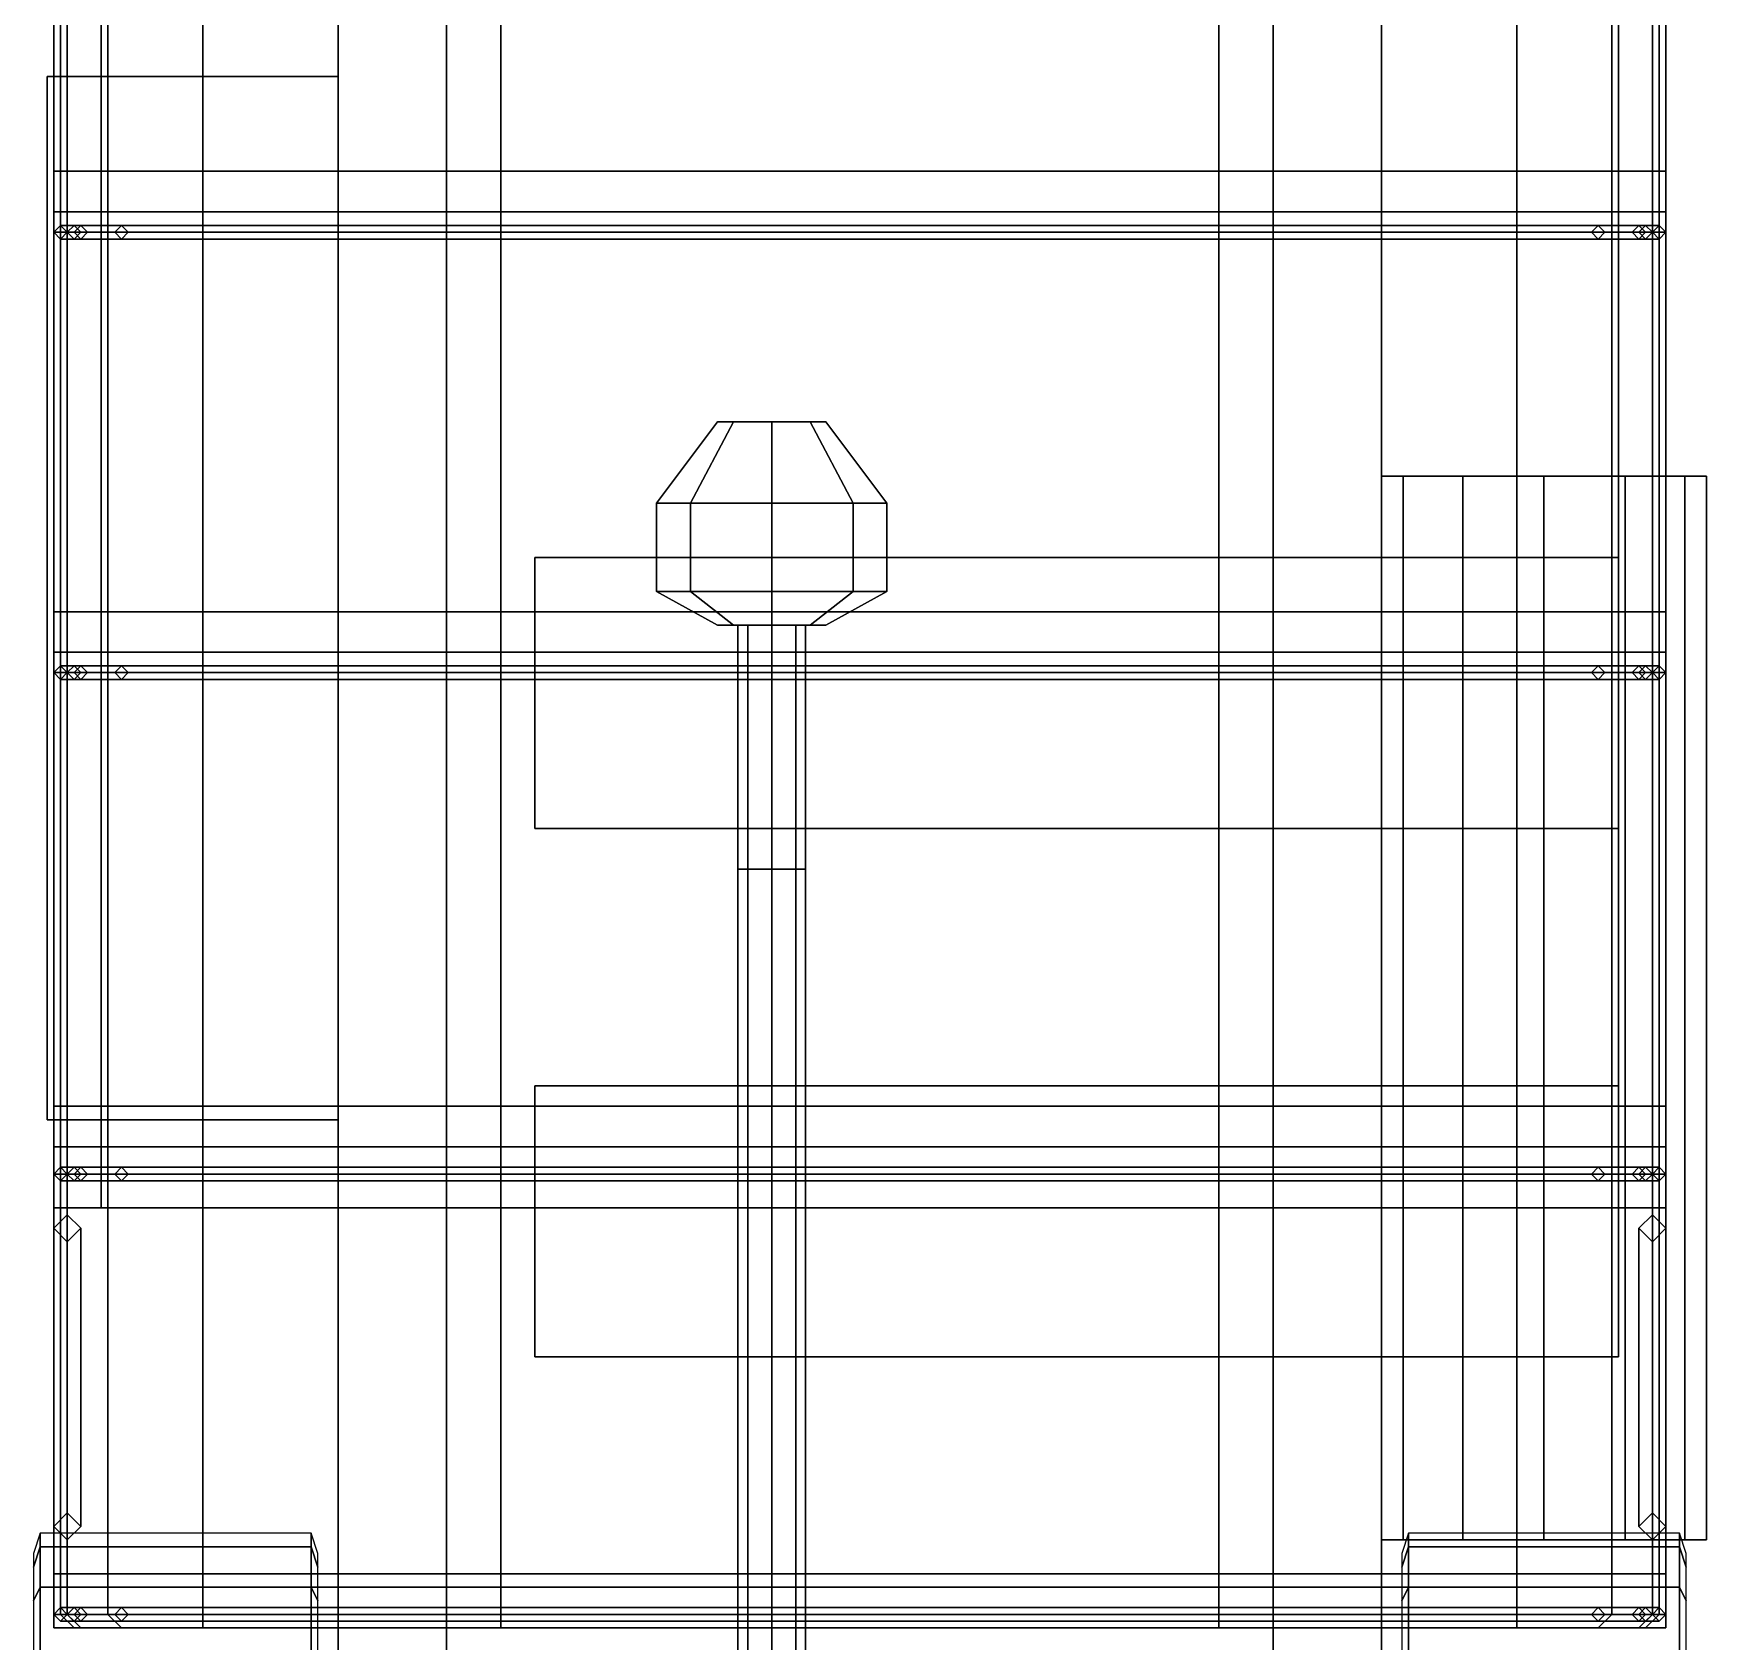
# Model space of a CAD drawing. Header units: millimetres. Extents: x -1.3 to 1.3, y -3 to 15.8.
# Drawn here: x -1.22 to 1.25, y -1.3 to 1.073 of the extents above; entities that cross this region are included whole.
import ezdxf

# ---------------------------------------------------------------- set-up
doc = ezdxf.new("R2010")
doc.units = ezdxf.units.MM
for name, color, linetype in [('cargo_bay', 6, 'Continuous'), ('fenders', 6, 'Continuous'), ('frame', 5, 'Continuous'), ('tent', 3, 'Continuous')]:
    doc.layers.add(name, color=color, linetype=linetype)

msp = doc.modelspace()

# ---------------------------------------------------------------- linework, layer by layer
at = {"layer": 'cargo_bay'}
for points in [[(-1.19, -0.66, 1.64), (-1.19, 3.3, 1.56), (-1.19, -1.28, 1.56), (-1.19, -1.2, 1.64)], [(-1.19, -1.28, 1.56), (-1.19, 3.3, 1.56), (1.19, 3.3, 1.56), (1.19, -1.28, 1.56)], [(-1.19, -0.66, 1.64), (-1.19, -0.66, 2.45), (-1.19, 3.3, 2.45), (-1.19, 3.3, 1.56)], [(-1.12, 3.23, 2.45), (-1.19, 3.3, 2.45), (-1.19, -0.66, 2.45), (-1.12, -0.66, 2.45)], [(1.19, 3.3, 2.45), (1.12, 3.23, 2.45), (1.12, -0.66, 2.45), (1.19, -0.66, 2.45)], [(1.19, -1.28, 1.56), (1.19, 3.3, 1.56), (1.19, -0.66, 1.64), (1.19, -1.2, 1.64)], [(1.19, 3.3, 1.56), (1.19, 3.3, 2.45), (1.19, -0.66, 2.45), (1.19, -0.66, 1.64)], [(1.12, -0.66, 1.64), (1.12, 3.23, 1.64), (-1.12, 3.23, 1.64), (-1.12, -0.66, 1.64)], [(-1.12, 3.23, 1.64), (-1.12, 3.23, 2.45), (-1.12, -0.66, 2.45), (-1.12, -0.66, 1.64)], [(1.12, -0.66, 1.64), (1.12, -0.66, 2.45), (1.12, 3.23, 2.45), (1.12, 3.23, 1.64)], [(-1.18, 0.79, 2.45), (-1.19, 0.78, 2.45), (-1.17, 0.78, 3.05), (-1.16, 0.79, 3.05)], [(-1.19, 0.78, 2.45), (-1.18, 0.77, 2.45), (-1.16, 0.77, 3.05), (-1.17, 0.78, 3.05)], [(-1.17, 0.78, 2.45), (-1.18, 0.79, 2.45), (-1.16, 0.79, 3.05), (-1.15, 0.78, 3.05)], [(-1.18, 0.77, 2.45), (-1.17, 0.78, 2.45), (-1.15, 0.78, 3.05), (-1.16, 0.77, 3.05)], [(-1.16, 0.79, 3.05), (-1.17, 0.78, 3.05), (-1.16, 0.78, 3.19), (-1.15, 0.79, 3.19)], [(-1.17, 0.78, 3.05), (-1.16, 0.77, 3.05), (-1.15, 0.77, 3.19), (-1.16, 0.78, 3.19)], [(-1.15, 0.79, 3.19), (-1.16, 0.78, 3.19), (-1.1, 0.78, 3.31), (-1.09, 0.79, 3.3)], [(-1.15, 0.78, 3.05), (-1.16, 0.79, 3.05), (-1.15, 0.79, 3.19), (-1.14, 0.78, 3.19)], [(-1.16, 0.78, 3.19), (-1.15, 0.77, 3.19), (-1.09, 0.77, 3.3), (-1.1, 0.78, 3.31)], [(-1.16, 0.77, 3.05), (-1.15, 0.78, 3.05), (-1.14, 0.78, 3.19), (-1.15, 0.77, 3.19)], [(-1.14, 0.78, 3.19), (-1.15, 0.79, 3.19), (-1.09, 0.79, 3.3), (-1.08, 0.78, 3.29)], [(-1.15, 0.77, 3.19), (-1.14, 0.78, 3.19), (-1.08, 0.78, 3.29), (-1.09, 0.77, 3.3)], [(-1.09, 0.79, 3.3), (-1.1, 0.78, 3.31), (-0.97, 0.78, 3.36), (-0.97, 0.79, 3.35)], [(-1.1, 0.78, 3.31), (-1.09, 0.77, 3.3), (-0.97, 0.77, 3.35), (-0.97, 0.78, 3.36)], [(-1.08, 0.78, 3.29), (-1.09, 0.79, 3.3), (-0.97, 0.79, 3.35), (-0.97, 0.78, 3.34)], [(-1.09, 0.77, 3.3), (-1.08, 0.78, 3.29), (-0.97, 0.78, 3.34), (-0.97, 0.77, 3.35)], [(-0.97, 0.79, 3.35), (-0.97, 0.78, 3.36), (-0.53, 0.78, 3.38), (-0.53, 0.79, 3.37)], [(-0.97, 0.78, 3.34), (-0.97, 0.79, 3.35), (-0.53, 0.79, 3.37), (-0.53, 0.78, 3.36)], [(-0.97, 0.78, 3.36), (-0.97, 0.77, 3.35), (-0.53, 0.77, 3.37), (-0.53, 0.78, 3.38)], [(-0.97, 0.77, 3.35), (-0.97, 0.78, 3.34), (-0.53, 0.78, 3.36), (-0.53, 0.77, 3.37)], [(0.53, 0.78, 3.38), (0.53, 0.79, 3.37), (-0.53, 0.79, 3.37), (-0.53, 0.78, 3.38)], [(0.53, 0.79, 3.37), (0.53, 0.78, 3.36), (-0.53, 0.78, 3.36), (-0.53, 0.79, 3.37)], [(0.53, 0.77, 3.37), (0.53, 0.78, 3.38), (-0.53, 0.78, 3.38), (-0.53, 0.77, 3.37)], [(0.53, 0.78, 3.36), (0.53, 0.77, 3.37), (-0.53, 0.77, 3.37), (-0.53, 0.78, 3.36)], [(0.97, 0.78, 3.36), (0.97, 0.79, 3.35), (0.53, 0.79, 3.37), (0.53, 0.78, 3.38)], [(0.97, 0.79, 3.35), (0.97, 0.78, 3.34), (0.53, 0.78, 3.36), (0.53, 0.79, 3.37)], [(0.97, 0.77, 3.35), (0.97, 0.78, 3.36), (0.53, 0.78, 3.38), (0.53, 0.77, 3.37)], [(0.97, 0.78, 3.34), (0.97, 0.77, 3.35), (0.53, 0.77, 3.37), (0.53, 0.78, 3.36)], [(1.1, 0.78, 3.31), (1.09, 0.79, 3.3), (0.97, 0.79, 3.35), (0.97, 0.78, 3.36)], [(1.09, 0.79, 3.3), (1.08, 0.78, 3.29), (0.97, 0.78, 3.34), (0.97, 0.79, 3.35)], [(1.09, 0.77, 3.3), (1.1, 0.78, 3.31), (0.97, 0.78, 3.36), (0.97, 0.77, 3.35)], [(1.08, 0.78, 3.29), (1.09, 0.77, 3.3), (0.97, 0.77, 3.35), (0.97, 0.78, 3.34)], [(1.15, 0.79, 3.19), (1.14, 0.78, 3.19), (1.08, 0.78, 3.29), (1.09, 0.79, 3.3)], [(1.14, 0.78, 3.19), (1.15, 0.77, 3.19), (1.09, 0.77, 3.3), (1.08, 0.78, 3.29)], [(1.16, 0.78, 3.19), (1.15, 0.79, 3.19), (1.09, 0.79, 3.3), (1.1, 0.78, 3.31)], [(1.15, 0.77, 3.19), (1.16, 0.78, 3.19), (1.1, 0.78, 3.31), (1.09, 0.77, 3.3)], [(1.16, 0.79, 3.05), (1.15, 0.78, 3.05), (1.14, 0.78, 3.19), (1.15, 0.79, 3.19)], [(1.15, 0.78, 3.05), (1.16, 0.77, 3.05), (1.15, 0.77, 3.19), (1.14, 0.78, 3.19)], [(1.18, 0.79, 2.45), (1.17, 0.78, 2.45), (1.15, 0.78, 3.05), (1.16, 0.79, 3.05)], [(1.17, 0.78, 3.05), (1.16, 0.79, 3.05), (1.15, 0.79, 3.19), (1.16, 0.78, 3.19)], [(1.17, 0.78, 2.45), (1.18, 0.77, 2.45), (1.16, 0.77, 3.05), (1.15, 0.78, 3.05)], [(1.16, 0.77, 3.05), (1.17, 0.78, 3.05), (1.16, 0.78, 3.19), (1.15, 0.77, 3.19)], [(1.19, 0.78, 2.45), (1.18, 0.79, 2.45), (1.16, 0.79, 3.05), (1.17, 0.78, 3.05)], [(1.18, 0.77, 2.45), (1.19, 0.78, 2.45), (1.17, 0.78, 3.05), (1.16, 0.77, 3.05)], [(-0.48, 0.3, 2.2), (-0.48, 0.3, 1.64), (-0.48, -0.1, 1.64), (-0.48, -0.1, 2.2)], [(1.12, 0.3, 2.2), (1.12, 0.3, 1.64), (-0.48, 0.3, 1.64), (-0.48, 0.3, 2.2)], [(1.12, -0.1, 2.2), (1.12, 0.3, 2.2), (-0.48, 0.3, 2.2), (-0.48, -0.1, 2.2)], [(-1.18, 0.14, 2.45), (-1.19, 0.13, 2.45), (-1.17, 0.13, 3.05), (-1.16, 0.14, 3.05)], [(-1.19, 0.13, 2.45), (-1.18, 0.12, 2.45), (-1.16, 0.12, 3.05), (-1.17, 0.13, 3.05)], [(-1.17, 0.13, 2.45), (-1.18, 0.14, 2.45), (-1.16, 0.14, 3.05), (-1.15, 0.13, 3.05)], [(-1.18, 0.12, 2.45), (-1.17, 0.13, 2.45), (-1.15, 0.13, 3.05), (-1.16, 0.12, 3.05)], [(-1.16, 0.14, 3.05), (-1.17, 0.13, 3.05), (-1.16, 0.13, 3.19), (-1.15, 0.14, 3.19)], [(-1.17, 0.13, 3.05), (-1.16, 0.12, 3.05), (-1.15, 0.12, 3.19), (-1.16, 0.13, 3.19)], [(-1.15, 0.14, 3.19), (-1.16, 0.13, 3.19), (-1.1, 0.13, 3.31), (-1.09, 0.14, 3.3)], [(-1.15, 0.13, 3.05), (-1.16, 0.14, 3.05), (-1.15, 0.14, 3.19), (-1.14, 0.13, 3.19)], [(-1.16, 0.13, 3.19), (-1.15, 0.12, 3.19), (-1.09, 0.12, 3.3), (-1.1, 0.13, 3.31)], [(-1.16, 0.12, 3.05), (-1.15, 0.13, 3.05), (-1.14, 0.13, 3.19), (-1.15, 0.12, 3.19)], [(-1.14, 0.13, 3.19), (-1.15, 0.14, 3.19), (-1.09, 0.14, 3.3), (-1.08, 0.13, 3.29)], [(-1.15, 0.12, 3.19), (-1.14, 0.13, 3.19), (-1.08, 0.13, 3.29), (-1.09, 0.12, 3.3)], [(-1.09, 0.14, 3.3), (-1.1, 0.13, 3.31), (-0.97, 0.13, 3.36), (-0.97, 0.14, 3.35)], [(-1.1, 0.13, 3.31), (-1.09, 0.12, 3.3), (-0.97, 0.12, 3.35), (-0.97, 0.13, 3.36)], [(-1.08, 0.13, 3.29), (-1.09, 0.14, 3.3), (-0.97, 0.14, 3.35), (-0.97, 0.13, 3.34)], [(-1.09, 0.12, 3.3), (-1.08, 0.13, 3.29), (-0.97, 0.13, 3.34), (-0.97, 0.12, 3.35)], [(-0.97, 0.13, 3.34), (-0.97, 0.14, 3.35), (-0.53, 0.14, 3.37), (-0.53, 0.13, 3.36)], [(-0.97, 0.14, 3.35), (-0.97, 0.13, 3.36), (-0.53, 0.13, 3.38), (-0.53, 0.14, 3.37)], [(-0.97, 0.12, 3.35), (-0.97, 0.13, 3.34), (-0.53, 0.13, 3.36), (-0.53, 0.12, 3.37)], [(-0.97, 0.13, 3.36), (-0.97, 0.12, 3.35), (-0.53, 0.12, 3.37), (-0.53, 0.13, 3.38)], [(0.53, 0.14, 3.37), (0.53, 0.13, 3.36), (-0.53, 0.13, 3.36), (-0.53, 0.14, 3.37)], [(0.53, 0.13, 3.38), (0.53, 0.14, 3.37), (-0.53, 0.14, 3.37), (-0.53, 0.13, 3.38)], [(0.53, 0.13, 3.36), (0.53, 0.12, 3.37), (-0.53, 0.12, 3.37), (-0.53, 0.13, 3.36)], [(0.53, 0.12, 3.37), (0.53, 0.13, 3.38), (-0.53, 0.13, 3.38), (-0.53, 0.12, 3.37)], [(0.97, 0.14, 3.35), (0.97, 0.13, 3.34), (0.53, 0.13, 3.36), (0.53, 0.14, 3.37)], [(0.97, 0.13, 3.36), (0.97, 0.14, 3.35), (0.53, 0.14, 3.37), (0.53, 0.13, 3.38)], [(0.97, 0.13, 3.34), (0.97, 0.12, 3.35), (0.53, 0.12, 3.37), (0.53, 0.13, 3.36)], [(0.97, 0.12, 3.35), (0.97, 0.13, 3.36), (0.53, 0.13, 3.38), (0.53, 0.12, 3.37)], [(1.09, 0.14, 3.3), (1.08, 0.13, 3.29), (0.97, 0.13, 3.34), (0.97, 0.14, 3.35)], [(1.1, 0.13, 3.31), (1.09, 0.14, 3.3), (0.97, 0.14, 3.35), (0.97, 0.13, 3.36)], [(1.08, 0.13, 3.29), (1.09, 0.12, 3.3), (0.97, 0.12, 3.35), (0.97, 0.13, 3.34)], [(1.09, 0.12, 3.3), (1.1, 0.13, 3.31), (0.97, 0.13, 3.36), (0.97, 0.12, 3.35)], [(1.15, 0.14, 3.19), (1.14, 0.13, 3.19), (1.08, 0.13, 3.29), (1.09, 0.14, 3.3)], [(1.14, 0.13, 3.19), (1.15, 0.12, 3.19), (1.09, 0.12, 3.3), (1.08, 0.13, 3.29)], [(1.16, 0.13, 3.19), (1.15, 0.14, 3.19), (1.09, 0.14, 3.3), (1.1, 0.13, 3.31)], [(1.15, 0.12, 3.19), (1.16, 0.13, 3.19), (1.1, 0.13, 3.31), (1.09, 0.12, 3.3)], [(1.16, 0.14, 3.05), (1.15, 0.13, 3.05), (1.14, 0.13, 3.19), (1.15, 0.14, 3.19)], [(1.15, 0.13, 3.05), (1.16, 0.12, 3.05), (1.15, 0.12, 3.19), (1.14, 0.13, 3.19)], [(1.18, 0.14, 2.45), (1.17, 0.13, 2.45), (1.15, 0.13, 3.05), (1.16, 0.14, 3.05)], [(1.17, 0.13, 3.05), (1.16, 0.14, 3.05), (1.15, 0.14, 3.19), (1.16, 0.13, 3.19)], [(1.17, 0.13, 2.45), (1.18, 0.12, 2.45), (1.16, 0.12, 3.05), (1.15, 0.13, 3.05)], [(1.16, 0.12, 3.05), (1.17, 0.13, 3.05), (1.16, 0.13, 3.19), (1.15, 0.12, 3.19)], [(1.19, 0.13, 2.45), (1.18, 0.14, 2.45), (1.16, 0.14, 3.05), (1.17, 0.13, 3.05)], [(1.18, 0.12, 2.45), (1.19, 0.13, 2.45), (1.17, 0.13, 3.05), (1.16, 0.12, 3.05)], [(-0.48, -0.1, 2.2), (-0.48, -0.1, 1.64), (1.12, -0.1, 1.64), (1.12, -0.1, 2.2)], [(1.12, -0.48, 2.2), (1.12, -0.48, 1.64), (-0.48, -0.48, 1.64), (-0.48, -0.48, 2.2)], [(-0.48, -0.48, 2.2), (-0.48, -0.48, 1.64), (-0.48, -0.88, 1.64), (-0.48, -0.88, 2.2)], [(1.12, -0.88, 2.2), (1.12, -0.48, 2.2), (-0.48, -0.48, 2.2), (-0.48, -0.88, 2.2)], [(-1.18, -0.6, 2.45), (-1.19, -0.61, 2.45), (-1.17, -0.61, 3.05), (-1.16, -0.6, 3.05)], [(-1.19, -0.61, 2.45), (-1.18, -0.62, 2.45), (-1.16, -0.62, 3.05), (-1.17, -0.61, 3.05)], [(-1.17, -0.61, 2.45), (-1.18, -0.6, 2.45), (-1.16, -0.6, 3.05), (-1.15, -0.61, 3.05)], [(-1.18, -0.62, 2.45), (-1.17, -0.61, 2.45), (-1.15, -0.61, 3.05), (-1.16, -0.62, 3.05)], [(-1.16, -0.6, 3.05), (-1.17, -0.61, 3.05), (-1.16, -0.61, 3.19), (-1.15, -0.6, 3.19)], [(-1.17, -0.61, 3.05), (-1.16, -0.62, 3.05), (-1.15, -0.62, 3.19), (-1.16, -0.61, 3.19)], [(-1.15, -0.6, 3.19), (-1.16, -0.61, 3.19), (-1.1, -0.61, 3.31), (-1.09, -0.6, 3.3)], [(-1.15, -0.61, 3.05), (-1.16, -0.6, 3.05), (-1.15, -0.6, 3.19), (-1.14, -0.61, 3.19)], [(-1.16, -0.61, 3.19), (-1.15, -0.62, 3.19), (-1.09, -0.62, 3.3), (-1.1, -0.61, 3.31)], [(-1.16, -0.62, 3.05), (-1.15, -0.61, 3.05), (-1.14, -0.61, 3.19), (-1.15, -0.62, 3.19)], [(-1.14, -0.61, 3.19), (-1.15, -0.6, 3.19), (-1.09, -0.6, 3.3), (-1.08, -0.61, 3.29)], [(-1.15, -0.62, 3.19), (-1.14, -0.61, 3.19), (-1.08, -0.61, 3.29), (-1.09, -0.62, 3.3)], [(-1.09, -0.6, 3.3), (-1.1, -0.61, 3.31), (-0.97, -0.61, 3.36), (-0.97, -0.6, 3.35)], [(-1.1, -0.61, 3.31), (-1.09, -0.62, 3.3), (-0.97, -0.62, 3.35), (-0.97, -0.61, 3.36)], [(-1.08, -0.61, 3.29), (-1.09, -0.6, 3.3), (-0.97, -0.6, 3.35), (-0.97, -0.61, 3.34)], [(-1.09, -0.62, 3.3), (-1.08, -0.61, 3.29), (-0.97, -0.61, 3.34), (-0.97, -0.62, 3.35)], [(-0.97, -0.6, 3.35), (-0.97, -0.61, 3.36), (-0.53, -0.61, 3.38), (-0.53, -0.6, 3.37)], [(-0.97, -0.61, 3.34), (-0.97, -0.6, 3.35), (-0.53, -0.6, 3.37), (-0.53, -0.61, 3.36)], [(-0.97, -0.61, 3.36), (-0.97, -0.62, 3.35), (-0.53, -0.62, 3.37), (-0.53, -0.61, 3.38)], [(-0.97, -0.62, 3.35), (-0.97, -0.61, 3.34), (-0.53, -0.61, 3.36), (-0.53, -0.62, 3.37)], [(0.53, -0.61, 3.38), (0.53, -0.6, 3.37), (-0.53, -0.6, 3.37), (-0.53, -0.61, 3.38)], [(0.53, -0.6, 3.37), (0.53, -0.61, 3.36), (-0.53, -0.61, 3.36), (-0.53, -0.6, 3.37)], [(0.53, -0.62, 3.37), (0.53, -0.61, 3.38), (-0.53, -0.61, 3.38), (-0.53, -0.62, 3.37)], [(0.53, -0.61, 3.36), (0.53, -0.62, 3.37), (-0.53, -0.62, 3.37), (-0.53, -0.61, 3.36)], [(0.97, -0.61, 3.36), (0.97, -0.6, 3.35), (0.53, -0.6, 3.37), (0.53, -0.61, 3.38)], [(0.97, -0.6, 3.35), (0.97, -0.61, 3.34), (0.53, -0.61, 3.36), (0.53, -0.6, 3.37)], [(0.97, -0.62, 3.35), (0.97, -0.61, 3.36), (0.53, -0.61, 3.38), (0.53, -0.62, 3.37)], [(0.97, -0.61, 3.34), (0.97, -0.62, 3.35), (0.53, -0.62, 3.37), (0.53, -0.61, 3.36)], [(1.1, -0.61, 3.31), (1.09, -0.6, 3.3), (0.97, -0.6, 3.35), (0.97, -0.61, 3.36)], [(1.09, -0.6, 3.3), (1.08, -0.61, 3.29), (0.97, -0.61, 3.34), (0.97, -0.6, 3.35)], [(1.09, -0.62, 3.3), (1.1, -0.61, 3.31), (0.97, -0.61, 3.36), (0.97, -0.62, 3.35)], [(1.08, -0.61, 3.29), (1.09, -0.62, 3.3), (0.97, -0.62, 3.35), (0.97, -0.61, 3.34)], [(1.15, -0.6, 3.19), (1.14, -0.61, 3.19), (1.08, -0.61, 3.29), (1.09, -0.6, 3.3)], [(1.14, -0.61, 3.19), (1.15, -0.62, 3.19), (1.09, -0.62, 3.3), (1.08, -0.61, 3.29)], [(1.16, -0.61, 3.19), (1.15, -0.6, 3.19), (1.09, -0.6, 3.3), (1.1, -0.61, 3.31)], [(1.15, -0.62, 3.19), (1.16, -0.61, 3.19), (1.1, -0.61, 3.31), (1.09, -0.62, 3.3)], [(1.16, -0.6, 3.05), (1.15, -0.61, 3.05), (1.14, -0.61, 3.19), (1.15, -0.6, 3.19)], [(1.15, -0.61, 3.05), (1.16, -0.62, 3.05), (1.15, -0.62, 3.19), (1.14, -0.61, 3.19)], [(1.18, -0.6, 2.45), (1.17, -0.61, 2.45), (1.15, -0.61, 3.05), (1.16, -0.6, 3.05)], [(1.17, -0.61, 3.05), (1.16, -0.6, 3.05), (1.15, -0.6, 3.19), (1.16, -0.61, 3.19)], [(1.17, -0.61, 2.45), (1.18, -0.62, 2.45), (1.16, -0.62, 3.05), (1.15, -0.61, 3.05)], [(1.16, -0.62, 3.05), (1.17, -0.61, 3.05), (1.16, -0.61, 3.19), (1.15, -0.62, 3.19)], [(1.19, -0.61, 2.45), (1.18, -0.6, 2.45), (1.16, -0.6, 3.05), (1.17, -0.61, 3.05)], [(1.18, -0.62, 2.45), (1.19, -0.61, 2.45), (1.17, -0.61, 3.05), (1.16, -0.62, 3.05)], [(-1.12, -0.66, 2.45), (-1.19, -0.66, 2.45), (-1.19, -0.66, 1.64), (-1.12, -0.66, 1.64)], [(1.19, -1.2, 1.64), (1.19, -0.66, 1.64), (-1.19, -0.66, 1.64), (-1.19, -1.2, 1.64)], [(1.19, -0.66, 2.45), (1.12, -0.66, 2.45), (1.12, -0.66, 1.64), (1.19, -0.66, 1.64)], [(1.12, -0.88, 1.64), (1.12, -0.66, 1.64), (1.12, -0.66, 2.2), (1.12, -0.88, 2.2)], [(-1.17, -0.67, 1.24), (-1.19, -0.69, 1.26), (-1.19, -0.69, 1.56), (-1.17, -0.67, 1.56)], [(-1.19, -0.69, 1.26), (-1.17, -0.67, 1.24), (-1.17, -1.15, 1.24), (-1.19, -1.13, 1.26)], [(-1.19, -0.69, 1.26), (-1.17, -0.71, 1.28), (-1.17, -0.71, 1.56), (-1.19, -0.69, 1.56)], [(-1.17, -0.71, 1.28), (-1.19, -0.69, 1.26), (-1.19, -1.13, 1.26), (-1.17, -1.11, 1.28)], [(-1.15, -0.69, 1.26), (-1.17, -0.67, 1.24), (-1.17, -0.67, 1.56), (-1.15, -0.69, 1.56)], [(-1.17, -0.67, 1.24), (-1.15, -0.69, 1.26), (-1.15, -1.13, 1.26), (-1.17, -1.15, 1.24)], [(-1.17, -0.71, 1.28), (-1.15, -0.69, 1.26), (-1.15, -0.69, 1.56), (-1.17, -0.71, 1.56)], [(-1.15, -0.69, 1.26), (-1.17, -0.71, 1.28), (-1.17, -1.11, 1.28), (-1.15, -1.13, 1.26)], [(1.17, -0.67, 1.24), (1.15, -0.69, 1.26), (1.15, -0.69, 1.56), (1.17, -0.67, 1.56)], [(1.15, -0.69, 1.26), (1.17, -0.67, 1.24), (1.17, -1.15, 1.24), (1.15, -1.13, 1.26)], [(1.15, -0.69, 1.26), (1.17, -0.71, 1.28), (1.17, -0.71, 1.56), (1.15, -0.69, 1.56)], [(1.17, -0.71, 1.28), (1.15, -0.69, 1.26), (1.15, -1.13, 1.26), (1.17, -1.11, 1.28)], [(1.19, -0.69, 1.26), (1.17, -0.67, 1.24), (1.17, -0.67, 1.56), (1.19, -0.69, 1.56)], [(1.17, -0.67, 1.24), (1.19, -0.69, 1.26), (1.19, -1.13, 1.26), (1.17, -1.15, 1.24)], [(1.17, -0.71, 1.28), (1.19, -0.69, 1.26), (1.19, -0.69, 1.56), (1.17, -0.71, 1.56)], [(1.19, -0.69, 1.26), (1.17, -0.71, 1.28), (1.17, -1.11, 1.28), (1.19, -1.13, 1.26)], [(-0.48, -0.88, 2.2), (-0.48, -0.88, 1.64), (1.12, -0.88, 1.64), (1.12, -0.88, 2.2)], [(-1.17, -1.11, 1.28), (-1.19, -1.13, 1.26), (-1.19, -1.13, 1.56), (-1.17, -1.11, 1.56)], [(-1.15, -1.13, 1.26), (-1.17, -1.11, 1.28), (-1.17, -1.11, 1.56), (-1.15, -1.13, 1.56)], [(1.17, -1.11, 1.28), (1.15, -1.13, 1.26), (1.15, -1.13, 1.56), (1.17, -1.11, 1.56)], [(1.19, -1.13, 1.26), (1.17, -1.11, 1.28), (1.17, -1.11, 1.56), (1.19, -1.13, 1.56)], [(-1.19, -1.13, 1.26), (-1.17, -1.15, 1.24), (-1.17, -1.15, 1.56), (-1.19, -1.13, 1.56)], [(-1.17, -1.15, 1.24), (-1.15, -1.13, 1.26), (-1.15, -1.13, 1.56), (-1.17, -1.15, 1.56)], [(1.15, -1.13, 1.26), (1.17, -1.15, 1.24), (1.17, -1.15, 1.56), (1.15, -1.13, 1.56)], [(1.17, -1.15, 1.24), (1.19, -1.13, 1.26), (1.19, -1.13, 1.56), (1.17, -1.15, 1.56)], [(1.19, -1.28, 2.45), (1.19, -1.2, 2.45), (-1.19, -1.2, 2.45), (-1.19, -1.28, 2.45)], [(-1.19, -1.28, 2.45), (-1.19, -1.2, 2.45), (-1.19, -1.2, 1.64), (-1.19, -1.28, 1.56)], [(-1.19, -1.2, 1.64), (-1.19, -1.2, 2.45), (1.19, -1.2, 2.45), (1.19, -1.2, 1.64)], [(1.19, -1.2, 1.64), (1.19, -1.2, 2.45), (1.19, -1.28, 2.45), (1.19, -1.28, 1.56)], [(-1.18, -1.25, 2.45), (-1.19, -1.26, 2.45), (-1.17, -1.26, 3.05), (-1.16, -1.25, 3.05)], [(-1.17, -1.26, 2.45), (-1.18, -1.25, 2.45), (-1.16, -1.25, 3.05), (-1.15, -1.26, 3.05)], [(-1.16, -1.25, 3.05), (-1.17, -1.26, 3.05), (-1.16, -1.26, 3.19), (-1.15, -1.25, 3.19)], [(-1.15, -1.25, 3.19), (-1.16, -1.26, 3.19), (-1.1, -1.26, 3.31), (-1.09, -1.25, 3.3)], [(-1.15, -1.26, 3.05), (-1.16, -1.25, 3.05), (-1.15, -1.25, 3.19), (-1.14, -1.26, 3.19)], [(-1.14, -1.26, 3.19), (-1.15, -1.25, 3.19), (-1.09, -1.25, 3.3), (-1.08, -1.26, 3.29)], [(-1.09, -1.25, 3.3), (-1.1, -1.26, 3.31), (-0.97, -1.26, 3.36), (-0.97, -1.25, 3.35)], [(-1.08, -1.26, 3.29), (-1.09, -1.25, 3.3), (-0.97, -1.25, 3.35), (-0.97, -1.26, 3.34)], [(-0.97, -1.26, 3.34), (-0.97, -1.25, 3.35), (-0.53, -1.25, 3.37), (-0.53, -1.26, 3.36)], [(-0.97, -1.25, 3.35), (-0.97, -1.26, 3.36), (-0.53, -1.26, 3.38), (-0.53, -1.25, 3.37)], [(0.53, -1.25, 3.37), (0.53, -1.26, 3.36), (-0.53, -1.26, 3.36), (-0.53, -1.25, 3.37)], [(0.53, -1.26, 3.38), (0.53, -1.25, 3.37), (-0.53, -1.25, 3.37), (-0.53, -1.26, 3.38)], [(0.97, -1.25, 3.35), (0.97, -1.26, 3.34), (0.53, -1.26, 3.36), (0.53, -1.25, 3.37)], [(0.97, -1.26, 3.36), (0.97, -1.25, 3.35), (0.53, -1.25, 3.37), (0.53, -1.26, 3.38)], [(1.09, -1.25, 3.3), (1.08, -1.26, 3.29), (0.97, -1.26, 3.34), (0.97, -1.25, 3.35)], [(1.1, -1.26, 3.31), (1.09, -1.25, 3.3), (0.97, -1.25, 3.35), (0.97, -1.26, 3.36)], [(1.15, -1.25, 3.19), (1.14, -1.26, 3.19), (1.08, -1.26, 3.29), (1.09, -1.25, 3.3)], [(1.16, -1.26, 3.19), (1.15, -1.25, 3.19), (1.09, -1.25, 3.3), (1.1, -1.26, 3.31)], [(1.16, -1.25, 3.05), (1.15, -1.26, 3.05), (1.14, -1.26, 3.19), (1.15, -1.25, 3.19)], [(1.18, -1.25, 2.45), (1.17, -1.26, 2.45), (1.15, -1.26, 3.05), (1.16, -1.25, 3.05)], [(1.17, -1.26, 3.05), (1.16, -1.25, 3.05), (1.15, -1.25, 3.19), (1.16, -1.26, 3.19)], [(1.19, -1.26, 2.45), (1.18, -1.25, 2.45), (1.16, -1.25, 3.05), (1.17, -1.26, 3.05)], [(-1.19, -1.26, 2.45), (-1.18, -1.27, 2.45), (-1.16, -1.27, 3.05), (-1.17, -1.26, 3.05)], [(1.19, -1.28, 1.56), (1.19, -1.28, 2.45), (-1.19, -1.28, 2.45), (-1.19, -1.28, 1.56)], [(-1.18, -1.27, 2.45), (-1.17, -1.26, 2.45), (-1.15, -1.26, 3.05), (-1.16, -1.27, 3.05)], [(-1.17, -1.26, 3.05), (-1.16, -1.27, 3.05), (-1.15, -1.27, 3.19), (-1.16, -1.26, 3.19)], [(-1.16, -1.26, 3.19), (-1.15, -1.27, 3.19), (-1.09, -1.27, 3.3), (-1.1, -1.26, 3.31)], [(-1.16, -1.27, 3.05), (-1.15, -1.26, 3.05), (-1.14, -1.26, 3.19), (-1.15, -1.27, 3.19)], [(-1.15, -1.27, 3.19), (-1.14, -1.26, 3.19), (-1.08, -1.26, 3.29), (-1.09, -1.27, 3.3)], [(-1.1, -1.26, 3.31), (-1.09, -1.27, 3.3), (-0.97, -1.27, 3.35), (-0.97, -1.26, 3.36)], [(-1.09, -1.27, 3.3), (-1.08, -1.26, 3.29), (-0.97, -1.26, 3.34), (-0.97, -1.27, 3.35)], [(-0.97, -1.27, 3.35), (-0.97, -1.26, 3.34), (-0.53, -1.26, 3.36), (-0.53, -1.27, 3.37)], [(-0.97, -1.26, 3.36), (-0.97, -1.27, 3.35), (-0.53, -1.27, 3.37), (-0.53, -1.26, 3.38)], [(0.53, -1.26, 3.36), (0.53, -1.27, 3.37), (-0.53, -1.27, 3.37), (-0.53, -1.26, 3.36)], [(0.53, -1.27, 3.37), (0.53, -1.26, 3.38), (-0.53, -1.26, 3.38), (-0.53, -1.27, 3.37)], [(0.97, -1.26, 3.34), (0.97, -1.27, 3.35), (0.53, -1.27, 3.37), (0.53, -1.26, 3.36)], [(0.97, -1.27, 3.35), (0.97, -1.26, 3.36), (0.53, -1.26, 3.38), (0.53, -1.27, 3.37)], [(1.08, -1.26, 3.29), (1.09, -1.27, 3.3), (0.97, -1.27, 3.35), (0.97, -1.26, 3.34)], [(1.09, -1.27, 3.3), (1.1, -1.26, 3.31), (0.97, -1.26, 3.36), (0.97, -1.27, 3.35)], [(1.14, -1.26, 3.19), (1.15, -1.27, 3.19), (1.09, -1.27, 3.3), (1.08, -1.26, 3.29)], [(1.15, -1.27, 3.19), (1.16, -1.26, 3.19), (1.1, -1.26, 3.31), (1.09, -1.27, 3.3)], [(1.15, -1.26, 3.05), (1.16, -1.27, 3.05), (1.15, -1.27, 3.19), (1.14, -1.26, 3.19)], [(1.17, -1.26, 2.45), (1.18, -1.27, 2.45), (1.16, -1.27, 3.05), (1.15, -1.26, 3.05)], [(1.16, -1.27, 3.05), (1.17, -1.26, 3.05), (1.16, -1.26, 3.19), (1.15, -1.27, 3.19)], [(1.18, -1.27, 2.45), (1.19, -1.26, 2.45), (1.17, -1.26, 3.05), (1.16, -1.27, 3.05)]]:
    msp.add_3dface(points, dxfattribs=at)
at = {"layer": 'fenders'}
for points in [[(-1.21, -1.16, 0.8), (-1.21, -1.14, 0.62), (-1.22, -1.17, 0.63), (-1.22, -1.19, 0.8)], [(-1.21, -1.22, 0.98), (-1.21, -1.16, 0.8), (-1.22, -1.19, 0.8), (-1.22, -1.24, 0.96)], [(-0.81, -1.16, 0.8), (-0.81, -1.14, 0.62), (-1.21, -1.14, 0.62), (-1.21, -1.16, 0.8)], [(-0.81, -1.22, 0.98), (-0.81, -1.16, 0.8), (-1.21, -1.16, 0.8), (-1.21, -1.22, 0.98)], [(-0.8, -1.19, 0.8), (-0.8, -1.17, 0.63), (-0.81, -1.14, 0.62), (-0.81, -1.16, 0.8)], [(-0.8, -1.24, 0.96), (-0.8, -1.19, 0.8), (-0.81, -1.16, 0.8), (-0.81, -1.22, 0.98)], [(0.81, -1.16, 0.8), (0.81, -1.14, 0.62), (0.8, -1.17, 0.63), (0.8, -1.19, 0.8)], [(0.81, -1.22, 0.98), (0.81, -1.16, 0.8), (0.8, -1.19, 0.8), (0.8, -1.24, 0.96)], [(1.21, -1.16, 0.8), (1.21, -1.14, 0.62), (0.81, -1.14, 0.62), (0.81, -1.16, 0.8)], [(1.21, -1.22, 0.98), (1.21, -1.16, 0.8), (0.81, -1.16, 0.8), (0.81, -1.22, 0.98)], [(1.22, -1.19, 0.8), (1.22, -1.17, 0.63), (1.21, -1.14, 0.62), (1.21, -1.16, 0.8)], [(1.22, -1.24, 0.96), (1.22, -1.19, 0.8), (1.21, -1.16, 0.8), (1.21, -1.22, 0.98)], [(-1.21, -1.32, 1.14), (-1.21, -1.22, 0.98), (-1.22, -1.24, 0.96), (-1.22, -1.33, 1.12)], [(-0.81, -1.32, 1.14), (-0.81, -1.22, 0.98), (-1.21, -1.22, 0.98), (-1.21, -1.32, 1.14)], [(-0.8, -1.33, 1.12), (-0.8, -1.24, 0.96), (-0.81, -1.22, 0.98), (-0.81, -1.32, 1.14)], [(0.81, -1.32, 1.14), (0.81, -1.22, 0.98), (0.8, -1.24, 0.96), (0.8, -1.33, 1.12)], [(1.21, -1.32, 1.14), (1.21, -1.22, 0.98), (0.81, -1.22, 0.98), (0.81, -1.32, 1.14)], [(1.22, -1.33, 1.12), (1.22, -1.24, 0.96), (1.21, -1.22, 0.98), (1.21, -1.32, 1.14)]]:
    msp.add_3dface(points, dxfattribs=at)
at = {"layer": 'frame'}
for points in [[(-0.77, 2.84, 1.2), (-0.77, 2.84, 0.99), (-0.77, -2.77, 0.99), (-0.77, -2.77, 1.2)], [(-0.77, -2.77, 0.99), (-0.77, 2.84, 0.99), (-0.61, 2.68, 0.99), (-0.61, -2.77, 0.99)], [(0.61, -2.77, 0.99), (0.61, 2.68, 0.99), (0.77, 2.84, 0.99), (0.77, -2.77, 0.99)], [(0.77, -2.77, 0.99), (0.77, 2.84, 0.99), (0.77, 2.84, 1.2), (0.77, -2.77, 1.2)], [(-0.61, -2.77, 0.99), (-0.61, 2.68, 0.99), (-0.61, 2.68, 1.2), (-0.61, -2.77, 1.2)], [(0.61, 2.68, 1.2), (0.61, 2.68, 0.99), (0.61, -2.77, 0.99), (0.61, -2.77, 1.2)], [(-0.77, 2.56, 1.37), (-0.77, 2.56, 1.2), (-0.77, -1.28, 1.2), (-0.77, -1.28, 1.37)], [(-0.61, -1.28, 1.37), (-0.61, 2.56, 1.37), (-0.77, 2.56, 1.37), (-0.77, -1.28, 1.37)], [(-0.61, -1.28, 1.2), (-0.61, 2.56, 1.2), (-0.61, 2.56, 1.37), (-0.61, -1.28, 1.37)], [(0.61, 2.56, 1.37), (0.61, 2.56, 1.2), (0.61, -1.28, 1.2), (0.61, -1.28, 1.37)], [(0.77, -1.28, 1.37), (0.77, 2.56, 1.37), (0.61, 2.56, 1.37), (0.61, -1.28, 1.37)], [(0.77, -1.28, 1.2), (0.77, 2.56, 1.2), (0.77, 2.56, 1.37), (0.77, -1.28, 1.37)], [(-1.2, 1.01, 1.31), (-1.2, 1.01, 1.06), (-1.2, -0.53, 1.06), (-1.2, -0.53, 1.31)], [(-0.77, 1.01, 1.31), (-0.77, 1.01, 1.06), (-1.2, 1.01, 1.06), (-1.2, 1.01, 1.31)], [(-1.2, -0.53, 1.06), (-1.2, 1.01, 1.06), (-0.77, 1.01, 1.06), (-0.77, -0.53, 1.06)], [(-0.77, -0.53, 1.31), (-0.77, 1.01, 1.31), (-1.2, 1.01, 1.31), (-1.2, -0.53, 1.31)], [(-0.77, -0.53, 1.2), (-0.77, 1.01, 1.2), (-0.77, 1.01, 1.31), (-0.77, -0.53, 1.31)], [(1.19, 0.87, 1.56), (0.77, 0.87, 1.37), (-0.77, 0.87, 1.37), (-1.19, 0.87, 1.56)], [(-1.19, 0.87, 1.56), (-0.77, 0.87, 1.37), (-0.77, 0.81, 1.37), (-1.19, 0.81, 1.56)], [(0.77, 0.81, 1.37), (0.77, 0.87, 1.37), (1.19, 0.87, 1.56), (1.19, 0.81, 1.56)], [(-1.19, 0.81, 1.56), (-0.77, 0.81, 1.37), (0.77, 0.81, 1.37), (1.19, 0.81, 1.56)], [(-0.3, 0.38, 0.77), (-0.2502, 0.38, 0.8902), (-0.1866, 0.5, 0.8266), (-0.21, 0.5, 0.77)], [(-0.2502, 0.38, 0.6498), (-0.3, 0.38, 0.77), (-0.21, 0.5, 0.77), (-0.1866, 0.5, 0.7134)], [(-0.2502, 0.38, 0.8902), (-0.13, 0.38, 0.94), (-0.13, 0.5, 0.85), (-0.1866, 0.5, 0.8266)], [(-0.13, 0.38, 0.6), (-0.2502, 0.38, 0.6498), (-0.1866, 0.5, 0.7134), (-0.13, 0.5, 0.69)], [(-0.1866, 0.5, 0.8266), (-0.05, 0.5, 0.77), (-0.0734, 0.5, 0.7134), (-0.21, 0.5, 0.77)], [(-0.21, 0.5, 0.77), (-0.0734, 0.5, 0.7134), (-0.13, 0.5, 0.69), (-0.1866, 0.5, 0.7134)], [(-0.13, 0.5, 0.85), (-0.0734, 0.5, 0.8266), (-0.05, 0.5, 0.77), (-0.1866, 0.5, 0.8266)], [(-0.13, 0.38, 0.94), (-0.0098, 0.38, 0.8902), (-0.0734, 0.5, 0.8266), (-0.13, 0.5, 0.85)], [(-0.0098, 0.38, 0.6498), (-0.13, 0.38, 0.6), (-0.13, 0.5, 0.69), (-0.0734, 0.5, 0.7134)], [(-0.0098, 0.38, 0.8902), (0.04, 0.38, 0.77), (-0.05, 0.5, 0.77), (-0.0734, 0.5, 0.8266)], [(0.04, 0.38, 0.77), (-0.0098, 0.38, 0.6498), (-0.0734, 0.5, 0.7134), (-0.05, 0.5, 0.77)], [(0.77, -1.15, 1), (0.8022, -1.15, 1.12), (0.8022, 0.42, 1.12), (0.77, 0.42, 1)], [(0.8022, -1.15, 0.88), (0.77, -1.15, 1), (0.77, 0.42, 1), (0.8022, 0.42, 0.88)], [(0.8022, 0.42, 1.12), (1.13, 0.42, 0.7922), (1.01, 0.42, 0.76), (0.77, 0.42, 1)], [(0.77, 0.42, 1), (1.01, 0.42, 0.76), (0.89, 0.42, 0.7922), (0.8022, 0.42, 0.88)], [(0.8022, -1.15, 1.12), (0.89, -1.15, 1.2078), (0.89, 0.42, 1.2078), (0.8022, 0.42, 1.12)], [(0.89, -1.15, 0.7922), (0.8022, -1.15, 0.88), (0.8022, 0.42, 0.88), (0.89, 0.42, 0.7922)], [(0.89, 0.42, 1.2078), (1.2178, 0.42, 0.88), (1.13, 0.42, 0.7922), (0.8022, 0.42, 1.12)], [(0.89, -1.15, 1.2078), (1.01, -1.15, 1.24), (1.01, 0.42, 1.24), (0.89, 0.42, 1.2078)], [(1.01, -1.15, 0.76), (0.89, -1.15, 0.7922), (0.89, 0.42, 0.7922), (1.01, 0.42, 0.76)], [(1.01, 0.42, 1.24), (1.25, 0.42, 1), (1.2178, 0.42, 0.88), (0.89, 0.42, 1.2078)], [(1.01, -1.15, 1.24), (1.13, -1.15, 1.2078), (1.13, 0.42, 1.2078), (1.01, 0.42, 1.24)], [(1.13, -1.15, 0.7922), (1.01, -1.15, 0.76), (1.01, 0.42, 0.76), (1.13, 0.42, 0.7922)], [(1.13, 0.42, 1.2078), (1.2178, 0.42, 1.12), (1.25, 0.42, 1), (1.01, 0.42, 1.24)], [(1.13, -1.15, 1.2078), (1.2178, -1.15, 1.12), (1.2178, 0.42, 1.12), (1.13, 0.42, 1.2078)], [(1.2178, -1.15, 0.88), (1.13, -1.15, 0.7922), (1.13, 0.42, 0.7922), (1.2178, 0.42, 0.88)], [(1.2178, -1.15, 1.12), (1.25, -1.15, 1), (1.25, 0.42, 1), (1.2178, 0.42, 1.12)], [(1.25, -1.15, 1), (1.2178, -1.15, 0.88), (1.2178, 0.42, 0.88), (1.25, 0.42, 1)], [(-0.3, 0.25, 0.77), (-0.2502, 0.25, 0.8902), (-0.2502, 0.38, 0.8902), (-0.3, 0.38, 0.77)], [(-0.2502, 0.25, 0.6498), (-0.3, 0.25, 0.77), (-0.3, 0.38, 0.77), (-0.2502, 0.38, 0.6498)], [(-0.2502, 0.25, 0.8902), (-0.13, 0.25, 0.94), (-0.13, 0.38, 0.94), (-0.2502, 0.38, 0.8902)], [(-0.13, 0.25, 0.6), (-0.2502, 0.25, 0.6498), (-0.2502, 0.38, 0.6498), (-0.13, 0.38, 0.6)], [(-0.13, 0.25, 0.94), (-0.0098, 0.25, 0.8902), (-0.0098, 0.38, 0.8902), (-0.13, 0.38, 0.94)], [(-0.0098, 0.25, 0.6498), (-0.13, 0.25, 0.6), (-0.13, 0.38, 0.6), (-0.0098, 0.38, 0.6498)], [(-0.0098, 0.25, 0.8902), (0.04, 0.25, 0.77), (0.04, 0.38, 0.77), (-0.0098, 0.38, 0.8902)], [(0.04, 0.25, 0.77), (-0.0098, 0.25, 0.6498), (-0.0098, 0.38, 0.6498), (0.04, 0.38, 0.77)], [(-0.3, 0.25, 0.77), (-0.2502, 0.25, 0.6498), (-0.1866, 0.2, 0.7134), (-0.21, 0.2, 0.77)], [(-0.2502, 0.25, 0.8902), (-0.3, 0.25, 0.77), (-0.21, 0.2, 0.77), (-0.1866, 0.2, 0.8266)], [(-0.2502, 0.25, 0.6498), (-0.13, 0.25, 0.6), (-0.13, 0.2, 0.69), (-0.1866, 0.2, 0.7134)], [(-0.13, 0.25, 0.94), (-0.2502, 0.25, 0.8902), (-0.1866, 0.2, 0.8266), (-0.13, 0.2, 0.85)], [(-0.13, 0.25, 0.6), (-0.0098, 0.25, 0.6498), (-0.0734, 0.2, 0.7134), (-0.13, 0.2, 0.69)], [(-0.0098, 0.25, 0.8902), (-0.13, 0.25, 0.94), (-0.13, 0.2, 0.85), (-0.0734, 0.2, 0.8266)], [(-0.0098, 0.25, 0.6498), (0.04, 0.25, 0.77), (-0.05, 0.2, 0.77), (-0.0734, 0.2, 0.7134)], [(0.04, 0.25, 0.77), (-0.0098, 0.25, 0.8902), (-0.0734, 0.2, 0.8266), (-0.05, 0.2, 0.77)], [(1.19, 0.22, 1.56), (0.77, 0.22, 1.37), (-0.77, 0.22, 1.37), (-1.19, 0.22, 1.56)], [(-1.19, 0.22, 1.56), (-0.77, 0.22, 1.37), (-0.77, 0.16, 1.37), (-1.19, 0.16, 1.56)], [(-0.21, 0.2, 0.77), (-0.1866, 0.2, 0.7134), (-0.1654, 0.2, 0.7346), (-0.18, 0.2, 0.77)], [(-0.1866, 0.2, 0.8266), (-0.21, 0.2, 0.77), (-0.18, 0.2, 0.77), (-0.1654, 0.2, 0.8054)], [(-0.1866, 0.2, 0.7134), (-0.13, 0.2, 0.69), (-0.13, 0.2, 0.72), (-0.1654, 0.2, 0.7346)], [(-0.13, 0.2, 0.85), (-0.1866, 0.2, 0.8266), (-0.1654, 0.2, 0.8054), (-0.13, 0.2, 0.82)], [(-0.18, -0.16, 0.77), (-0.1654, -0.16, 0.8054), (-0.1654, 0.2, 0.8054), (-0.18, 0.2, 0.77)], [(-0.1654, -0.16, 0.7346), (-0.18, -0.16, 0.77), (-0.18, 0.2, 0.77), (-0.1654, 0.2, 0.7346)], [(-0.1654, -0.16, 0.8054), (-0.13, -0.16, 0.82), (-0.13, 0.2, 0.82), (-0.1654, 0.2, 0.8054)], [(-0.13, -0.16, 0.72), (-0.1654, -0.16, 0.7346), (-0.1654, 0.2, 0.7346), (-0.13, 0.2, 0.72)], [(-0.13, -0.16, 0.82), (-0.0946, -0.16, 0.8054), (-0.0946, 0.2, 0.8054), (-0.13, 0.2, 0.82)], [(-0.0946, -0.16, 0.7346), (-0.13, -0.16, 0.72), (-0.13, 0.2, 0.72), (-0.0946, 0.2, 0.7346)], [(-0.0734, 0.2, 0.8266), (-0.13, 0.2, 0.85), (-0.13, 0.2, 0.82), (-0.0946, 0.2, 0.8054)], [(-0.13, 0.2, 0.69), (-0.0734, 0.2, 0.7134), (-0.0946, 0.2, 0.7346), (-0.13, 0.2, 0.72)], [(-0.0946, -0.16, 0.8054), (-0.08, -0.16, 0.77), (-0.08, 0.2, 0.77), (-0.0946, 0.2, 0.8054)], [(-0.08, -0.16, 0.77), (-0.0946, -0.16, 0.7346), (-0.0946, 0.2, 0.7346), (-0.08, 0.2, 0.77)], [(-0.05, 0.2, 0.77), (-0.0734, 0.2, 0.8266), (-0.0946, 0.2, 0.8054), (-0.08, 0.2, 0.77)], [(-0.0734, 0.2, 0.7134), (-0.05, 0.2, 0.77), (-0.08, 0.2, 0.77), (-0.0946, 0.2, 0.7346)], [(0.77, 0.16, 1.37), (0.77, 0.22, 1.37), (1.19, 0.22, 1.56), (1.19, 0.16, 1.56)], [(-1.19, 0.16, 1.56), (-0.77, 0.16, 1.37), (0.77, 0.16, 1.37), (1.19, 0.16, 1.56)], [(-0.18, -1.34, 0.66), (-0.1654, -1.34, 0.6954), (-0.1654, -0.16, 0.8054), (-0.18, -0.16, 0.77)], [(-0.1654, -1.34, 0.6246), (-0.18, -1.34, 0.66), (-0.18, -0.16, 0.77), (-0.1654, -0.16, 0.7346)], [(-0.1654, -1.34, 0.6954), (-0.13, -1.34, 0.71), (-0.13, -0.16, 0.82), (-0.1654, -0.16, 0.8054)], [(-0.13, -1.34, 0.61), (-0.1654, -1.34, 0.6246), (-0.1654, -0.16, 0.7346), (-0.13, -0.16, 0.72)], [(-0.13, -1.34, 0.71), (-0.0946, -1.34, 0.6954), (-0.0946, -0.16, 0.8054), (-0.13, -0.16, 0.82)], [(-0.0946, -1.34, 0.6246), (-0.13, -1.34, 0.61), (-0.13, -0.16, 0.72), (-0.0946, -0.16, 0.7346)], [(-0.0946, -1.34, 0.6954), (-0.08, -1.34, 0.66), (-0.08, -0.16, 0.77), (-0.0946, -0.16, 0.8054)], [(-0.08, -1.34, 0.66), (-0.0946, -1.34, 0.6246), (-0.0946, -0.16, 0.7346), (-0.08, -0.16, 0.77)], [(1.19, -0.51, 1.56), (0.77, -0.51, 1.37), (-0.77, -0.51, 1.37), (-1.19, -0.51, 1.56)], [(-1.19, -0.51, 1.56), (-0.77, -0.51, 1.37), (-0.77, -0.57, 1.37), (-1.19, -0.57, 1.56)], [(0.77, -0.57, 1.37), (0.77, -0.51, 1.37), (1.19, -0.51, 1.56), (1.19, -0.57, 1.56)], [(-1.2, -0.53, 1.31), (-1.2, -0.53, 1.06), (-0.77, -0.53, 1.06), (-0.77, -0.53, 1.31)], [(-1.19, -0.57, 1.56), (-0.77, -0.57, 1.37), (0.77, -0.57, 1.37), (1.19, -0.57, 1.56)], [(1.01, -1.15, 1.24), (0.77, -1.15, 1), (0.8022, -1.15, 0.88), (1.13, -1.15, 1.2078)], [(0.89, -1.15, 1.2078), (0.8022, -1.15, 1.12), (0.77, -1.15, 1), (1.01, -1.15, 1.24)], [(1.13, -1.15, 1.2078), (0.8022, -1.15, 0.88), (0.89, -1.15, 0.7922), (1.2178, -1.15, 1.12)], [(1.2178, -1.15, 1.12), (0.89, -1.15, 0.7922), (1.01, -1.15, 0.76), (1.25, -1.15, 1)], [(1.25, -1.15, 1), (1.01, -1.15, 0.76), (1.13, -1.15, 0.7922), (1.2178, -1.15, 0.88)], [(1.19, -1.22, 1.56), (0.77, -1.22, 1.37), (-0.77, -1.22, 1.37), (-1.19, -1.22, 1.56)], [(-1.19, -1.22, 1.56), (-0.77, -1.22, 1.37), (-0.77, -1.28, 1.37), (-1.19, -1.28, 1.56)], [(0.77, -1.28, 1.37), (0.77, -1.22, 1.37), (1.19, -1.22, 1.56), (1.19, -1.28, 1.56)], [(-1.19, -1.28, 1.56), (-0.77, -1.28, 1.37), (0.77, -1.28, 1.37), (1.19, -1.28, 1.56)], [(-0.61, -2.77, 1.2), (-0.61, -1.28, 1.2), (-0.77, -1.28, 1.2), (-0.77, -2.77, 1.2)], [(-0.77, -1.28, 0.99), (-0.77, -1.28, 0.86), (-0.77, -1.38, 0.89), (-0.77, -1.38, 0.99)], [(-0.61, -1.28, 0.99), (-0.61, -1.28, 0.86), (-0.77, -1.28, 0.86), (-0.77, -1.28, 0.99)], [(-0.77, -1.28, 0.86), (-0.77, -2, 0.71), (-0.77, -2, 0.82), (-0.77, -1.38, 0.89)], [(-0.61, -1.28, 0.86), (-0.61, -2, 0.71), (-0.77, -2, 0.71), (-0.77, -1.28, 0.86)], [(-0.77, -1.28, 1.37), (-0.77, -1.28, 1.2), (-0.61, -1.28, 1.2), (-0.61, -1.28, 1.37)], [(-0.61, -1.38, 0.89), (-0.61, -1.28, 0.86), (-0.61, -1.28, 0.99), (-0.61, -1.38, 0.99)], [(-0.61, -2, 0.82), (-0.61, -2, 0.71), (-0.61, -1.28, 0.86), (-0.61, -1.38, 0.89)], [(0.77, -2.77, 1.2), (0.77, -1.28, 1.2), (0.61, -1.28, 1.2), (0.61, -2.77, 1.2)], [(0.61, -1.28, 0.86), (0.61, -2, 0.71), (0.61, -2, 0.82), (0.61, -1.38, 0.89)], [(0.61, -1.28, 0.99), (0.61, -1.28, 0.86), (0.61, -1.38, 0.89), (0.61, -1.38, 0.99)], [(0.77, -1.28, 0.99), (0.77, -1.28, 0.86), (0.61, -1.28, 0.86), (0.61, -1.28, 0.99)], [(0.77, -1.28, 0.86), (0.77, -2, 0.71), (0.61, -2, 0.71), (0.61, -1.28, 0.86)], [(0.61, -1.28, 1.37), (0.61, -1.28, 1.2), (0.77, -1.28, 1.2), (0.77, -1.28, 1.37)], [(0.77, -2, 0.82), (0.77, -2, 0.71), (0.77, -1.28, 0.86), (0.77, -1.38, 0.89)], [(0.77, -1.38, 0.89), (0.77, -1.28, 0.86), (0.77, -1.28, 0.99), (0.77, -1.38, 0.99)]]:
    msp.add_3dface(points, dxfattribs=at)
at = {"layer": 'tent'}
for points in [[(-1.18, 3.26, 3.05), (-1.18, -1.26, 3.05), (-1.17, -1.26, 3.19), (-1.17, 3.26, 3.19)], [(-1.18, 3.26, 3.02), (-1.18, -1.26, 3.02), (-1.18, -1.26, 3.05), (-1.18, 3.26, 3.05)], [(-1.17, 3.26, 3.19), (-1.17, -1.26, 3.19), (-1.11, -1.26, 3.32), (-1.11, 3.26, 3.32)], [(-1.11, 3.26, 3.32), (-1.11, -1.26, 3.32), (-0.97, -1.26, 3.37), (-0.97, 3.26, 3.37)], [(-0.97, 3.26, 3.37), (-0.97, -1.26, 3.37), (-0.53, -1.26, 3.39), (-0.53, 3.26, 3.39)], [(0.53, -1.26, 3.39), (0.53, 3.26, 3.39), (-0.53, 3.26, 3.39), (-0.53, -1.26, 3.39)], [(0.97, -1.26, 3.37), (0.97, 3.26, 3.37), (0.53, 3.26, 3.39), (0.53, -1.26, 3.39)], [(1.11, -1.26, 3.32), (1.11, 3.26, 3.32), (0.97, 3.26, 3.37), (0.97, -1.26, 3.37)], [(1.17, -1.26, 3.19), (1.17, 3.26, 3.19), (1.11, 3.26, 3.32), (1.11, -1.26, 3.32)], [(1.18, -1.26, 3.05), (1.18, 3.26, 3.05), (1.17, 3.26, 3.19), (1.17, -1.26, 3.19)], [(1.18, -1.26, 3.02), (1.18, 3.26, 3.02), (1.18, 3.26, 3.05), (1.18, -1.26, 3.05)], [(-1.18, -1.26, 3.05), (-1.16, -1.28, 3.05), (-1.15, -1.28, 3.19), (-1.17, -1.26, 3.19)], [(-1.18, -1.26, 3.02), (-1.16, -1.28, 3.02), (-1.16, -1.28, 3.05), (-1.18, -1.26, 3.05)], [(-1.17, -1.26, 3.19), (-1.15, -1.28, 3.19), (-1.09, -1.28, 3.3), (-1.11, -1.26, 3.32)], [(-1.15, -1.28, 3.19), (-1.16, -1.28, 3.05), (1.16, -1.28, 3.05), (1.15, -1.28, 3.19)], [(-1.16, -1.28, 3.05), (-1.16, -1.28, 3.02), (1.16, -1.28, 3.02), (1.16, -1.28, 3.05)], [(-1.09, -1.28, 3.3), (-1.15, -1.28, 3.19), (1.15, -1.28, 3.19), (1.09, -1.28, 3.3)], [(-1.11, -1.26, 3.32), (-1.09, -1.28, 3.3), (-0.97, -1.28, 3.35), (-0.97, -1.26, 3.37)], [(-0.97, -1.28, 3.35), (-1.09, -1.28, 3.3), (1.09, -1.28, 3.3), (0.97, -1.28, 3.35)], [(-0.97, -1.26, 3.37), (-0.97, -1.28, 3.35), (-0.53, -1.28, 3.37), (-0.53, -1.26, 3.39)], [(-0.53, -1.28, 3.37), (-0.97, -1.28, 3.35), (0.97, -1.28, 3.35), (0.53, -1.28, 3.37)], [(-0.53, -1.26, 3.39), (-0.53, -1.28, 3.37), (0.53, -1.28, 3.37), (0.53, -1.26, 3.39)], [(0.97, -1.28, 3.35), (0.97, -1.26, 3.37), (0.53, -1.26, 3.39), (0.53, -1.28, 3.37)], [(1.09, -1.28, 3.3), (1.11, -1.26, 3.32), (0.97, -1.26, 3.37), (0.97, -1.28, 3.35)], [(1.15, -1.28, 3.19), (1.17, -1.26, 3.19), (1.11, -1.26, 3.32), (1.09, -1.28, 3.3)], [(1.16, -1.28, 3.05), (1.18, -1.26, 3.05), (1.17, -1.26, 3.19), (1.15, -1.28, 3.19)], [(1.16, -1.28, 3.02), (1.18, -1.26, 3.02), (1.18, -1.26, 3.05), (1.16, -1.28, 3.05)]]:
    msp.add_3dface(points, dxfattribs=at)

doc.saveas('drawing.dxf')
